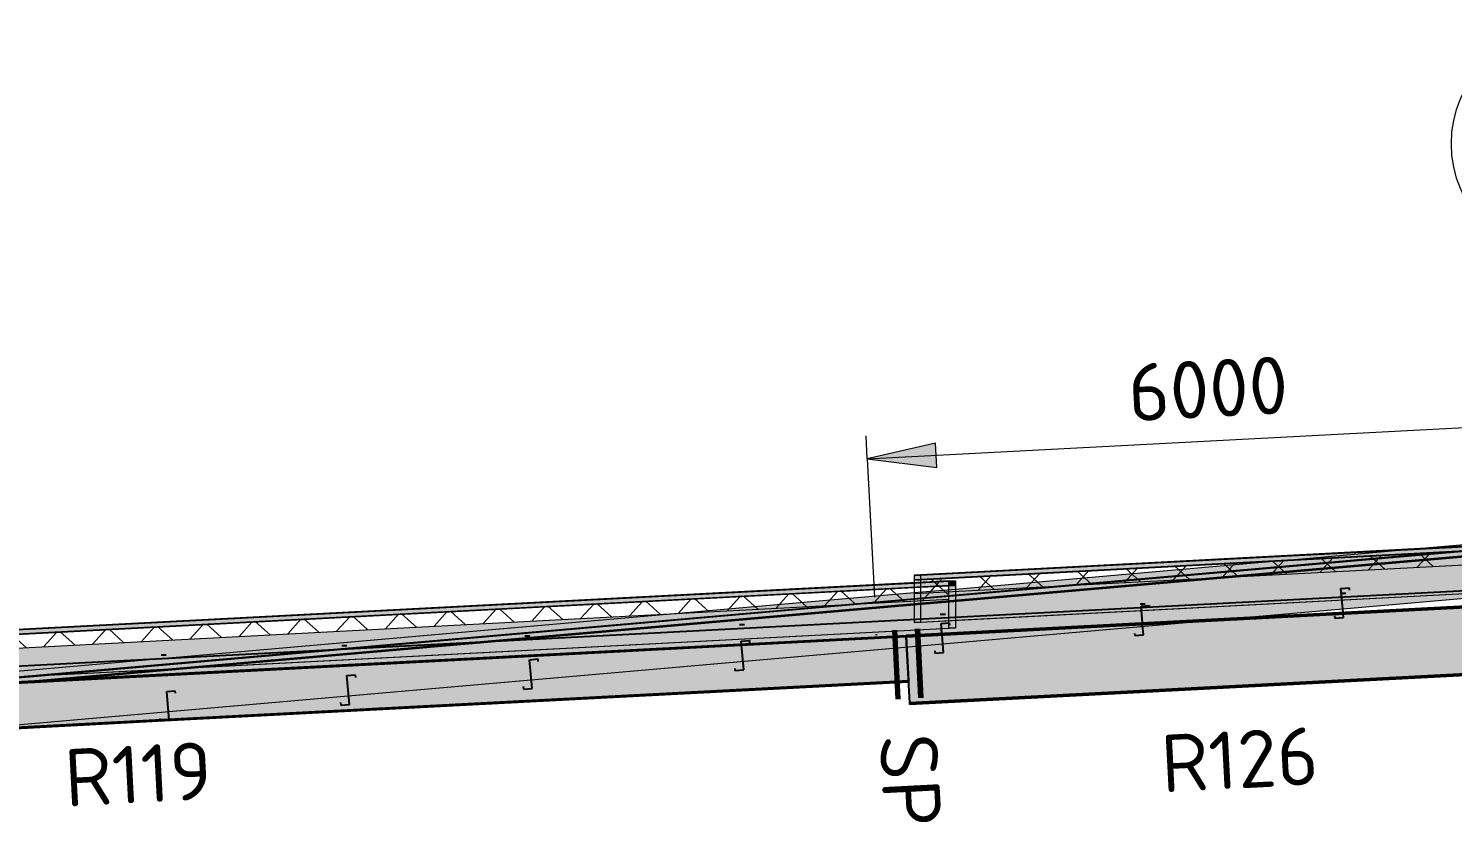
# Model space of a CAD drawing. Header units: millimetres. Extents: x 632 to 645312, y -3890 to 22200.
# Drawn here: x 289351 to 301715, y 15310 to 22200 of the extents above; entities that cross this region are included whole.
import ezdxf

# ---------------------------------------------------------------- set-up
doc = ezdxf.new("R2010")
doc.units = ezdxf.units.MM
doc.linetypes.add('Dash', pattern=[7, 5, -2])
for name, color, linetype, lineweight in [('A-010-D_DIM', 211, 'Continuous', 13), ('A-010-D_DIM-200', 211, 'Continuous', 13), ('A-010-M_LINE', 90, 'Continuous', 13), ('A-270-M_ROOF', 132, 'Continuous', 13), ('S-280-A_STRUCT_FRAME', 2, 'Continuous', 18), ('S-280-M_STRUCT_FRAME', 12, 'Continuous', 13), ('Z-000-T_TEXT', 131, 'Continuous', 25), ('Z-033_T_GRIDREF', 31, 'Continuous', 13)]:
    doc.layers.add(name, color=color, linetype=linetype, lineweight=lineweight)
doc.styles.add('ISOCPEUR_2', font='isocpeur.ttf', dxfattribs={"height": 499.9999999999995})
doc.dimstyles.new('2_5___Arrow___Transparent', dxfattribs={"dimscale": 304.8, "dimtxt": 497.9905879051574, "dimasz": 1.968503937007874, "dimexe": 0.6561679790026247, "dimexo": 1.049868766404199, "dimgap": 0.1640419947506562, "dimtad": 1, "dimdec": 0, "dimzin": 0, "dimdsep": 46, "dimtxsty": 'ISOCPEUR_2', "dimsah": 1, "dimcen": 0.09, "dimadec": 0, "dimazin": 0, "dimtfac": 1, "dimtdec": 4, "dimtix": 1, "dimtmove": 0, "dimatfit": 3, "dimfxl": 1, "dimtvp": 1, "dimtolj": 1, "dimtzin": 0, "dimlwd": 18, "dimlwe": 18, "dimarcsym": 2})

# ---------------------------------------------------------------- blocks, each defined once
blk = doc.blocks.new('Roof Gutters2 - Roof Gutters-1883888-S6_501-SECTION A12')
at = {"layer": 'A-270-M_ROOF', "lineweight": 5, "transparency": 33554432}
h = blk.add_hatch(color=253, dxfattribs=at)
h.paths.add_polyline_path([(4539204.510552888, 16023.43442142719), (4539204.760486561, 16023.4562877903), (4539201.902106021, 16073.39720377404)])
h.paths.add_polyline_path([(4543816.057019794, 16477.0834504814), (4545238.669295981, 16551.35490536321), (4558000.718191197, 17667.88950705729), (4557996.360404071, 17717.69924196277), (4544355.289060211, 16524.26014102774)])
h = blk.add_hatch(color=253, dxfattribs=at)
h.paths.add_polyline_path([(4539204.683239048, 16020.1267515787), (4539204.933172722, 16020.14861794181), (4539201.902106021, 16073.39720377547)])
h.paths.add_polyline_path([(4543816.057019754, 16477.08345047927), (4545332.850034341, 16556.27187436244), (4558001.006688364, 17664.59196935891), (4557996.360404048, 17717.69924196222), (4544355.289060212, 16524.26014102917)])
at = {"layer": 'A-270-M_ROOF', "color": 53, "lineweight": 5}
for p, q in [((4552974.270941609, 17278.3233467862), (4557351.154323731, 17661.25102429653)), ((4557350.234006618, 17661.17050698208), (4552974.89285522, 17278.37775717684)), ((4558000.718191197, 17667.88950705727), (4552984.28694105, 17229.00864131251)), ((4558001.006688363, 17664.59196935888), (4552984.28694105, 17225.68586338263)), ((4557322.430987655, 17658.73805800985), (4552993.681026877, 17280.02150920374)), ((4557321.510670539, 17658.65754069532), (4552994.302940489, 17280.07591959444)), ((4552639.328551422, 17249.01968470907), (4544957.016264589, 16576.90444994587)), ((4552639.328551422, 17249.01968470912), (4544957.936557792, 16576.98496516834)), ((4552639.328551422, 17249.01968471043), (4544985.738854367, 16579.41735093989)), ((4544986.659147568, 16579.49786616229), (4552639.328551422, 17249.01968471055)), ((4552639.328551423, 17198.82869283201), (4546394.449982285, 16652.47261293687)), ((4552639.328551422, 17195.50591490213), (4546488.630720644, 16657.3895819361)), ((4552994.302940489, 17280.07591959444), (4552639.328551422, 17249.01968470907)), ((4552993.681026877, 17280.02150920374), (4552639.328551422, 17249.01968470912)), ((4552974.89285522, 17278.37775717684), (4552639.328551422, 17249.01968471043)), ((4552639.328551422, 17249.01968471055), (4552974.270941609, 17278.3233467862)), ((4552984.28694105, 17229.00864131251), (4552639.328551423, 17198.82869283201)), ((4552984.28694105, 17225.68586338263), (4552639.328551422, 17195.50591490213)), ((4535941.961839067, 15788.1893866456), (4544986.659147568, 16579.49786616229)), ((4544985.738854367, 16579.41735093989), (4535941.961839067, 15788.18938664557)), ((4544957.936557792, 16576.98496516834), (4535941.961839088, 15788.18938664616)), ((4544957.016264589, 16576.90444994587), (4535941.961839089, 15788.1893866462)), ((4546394.449982285, 16652.47261293687), (4535946.319626217, 15738.37965174068)), ((4546488.630720644, 16657.3895819361), (4535946.608123382, 15735.08211404229))]:
    blk.add_line(p, q, dxfattribs=at)
blk = doc.blocks.new('Roof Gutters3 - Roof Gutters-1885272-S6_501-SECTION A12')
at = {"layer": 'A-270-M_ROOF', "lineweight": 5, "transparency": 33554432}
h = blk.add_hatch(color=253, dxfattribs=at)
h.paths.add_polyline_path([(4539201.777456441, 16075.78477007932), (4539202.027390115, 16075.80663644243), (4539199.169009573, 16125.74755242624)])
h.paths.add_polyline_path([(4542325.462518108, 16399.26279327747), (4543748.074794294, 16473.53424815935), (4557996.152158955, 17720.07949460635), (4557991.794371817, 17769.88922951102), (4543967.977380116, 16542.96422337598)])
h = blk.add_hatch(color=253, dxfattribs=at)
h.paths.add_polyline_path([(4539202.06668032, 16070.24491035296), (4539202.316613994, 16070.26677671606), (4539201.777456441, 16075.78477007928)])
h.paths.add_polyline_path([(4543748.074794296, 16473.53424815943), (4543905.813656801, 16481.76944688911), (4557996.63534924, 17714.55660474161), (4557996.152158955, 17720.0794946063), (4544355.289060211, 16526.65861275816)])
h = blk.add_hatch(color=253, dxfattribs=at)
h.paths.add_polyline_path([(4539204.245748168, 16028.50655104231), (4539204.49568184, 16028.52841740542), (4539202.06668032, 16070.244910353)])
h.paths.add_polyline_path([(4543905.813656801, 16481.76944688908), (4545094.248318645, 16543.81500409729), (4558000.275796724, 17672.94609958231), (4557996.63534924, 17714.55660474161), (4544355.289060211, 16521.09344922121)])
at = {"layer": 'A-270-M_ROOF', "color": 53, "lineweight": 5}
for p, q in [((4557045.882637495, 17687.13267606184), (4555910.568021147, 17587.80551759613)), ((4557045.882637498, 17687.13267606201), (4555910.56802115, 17587.80551759631)), ((4557991.794371816, 17769.889229511), (4557045.882637495, 17687.13267606184)), ((4557991.794371817, 17769.88922951092), (4557045.882637498, 17687.13267606201)), ((4557282.835046781, 17659.4485433349), (4557995.997941179, 17721.84221184195)), ((4558000.275796724, 17672.94609958234), (4552999.168849456, 17235.40593661597)), ((4558000.275796724, 17672.94609958228), (4552999.168849455, 17235.40593661591)), ((4557404.066635475, 17662.71355992716), (4552999.168849455, 17277.3349396603)), ((4557353.721809606, 17660.0851679392), (4552999.168849455, 17279.11114920301)), ((4557246.327820057, 17654.47836531705), (4552999.168849456, 17282.90010319732)), ((4552999.168849455, 17284.67631273995), (4557195.982994189, 17651.84997332915)), ((4555823.715968536, 17580.20694758883), (4552999.168849456, 17333.09109507459)), ((4555823.71596854, 17580.20694758899), (4552999.168849455, 17333.09109507446)), ((4555910.568021147, 17587.80551759613), (4555823.715968536, 17580.20694758883)), ((4555910.56802115, 17587.80551759631), (4555823.71596854, 17580.20694758899)), ((4557195.982994189, 17651.84997332915), (4557282.835046781, 17659.4485433349)), ((4557333.179872649, 17662.07693532274), (4557246.327820057, 17654.47836531705)), ((4552999.168849456, 17333.09109507459), (4552639.328551423, 17301.60914831695)), ((4552999.168849455, 17333.09109507446), (4552639.328551423, 17301.60914831682)), ((4552639.328551423, 17301.60914831695), (4543459.221304711, 16498.45383427831)), ((4552639.328551423, 17301.60914831682), (4543459.221304716, 16498.45383427854)), ((4544831.488740006, 16570.09689585762), (4552639.328551422, 17253.19436598227)), ((4552639.328551422, 17251.41815643963), (4544881.833580902, 16572.72528916035)), ((4552639.328551422, 17247.62920244533), (4544989.227602509, 16578.3320945872)), ((4552639.328551422, 17245.85299290261), (4545039.572443407, 16580.96048789008)), ((4552639.328551422, 17203.92398985828), (4546228.007105251, 16643.00604509821)), ((4552639.328551422, 17203.92398985823), (4546228.007105252, 16643.00604509828)), ((4552639.328551422, 17253.19436598227), (4552999.168849455, 17284.67631273995)), ((4552999.168849456, 17282.90010319732), (4552639.328551422, 17251.41815643963)), ((4552999.168849455, 17279.11114920301), (4552639.328551422, 17247.62920244533)), ((4552999.168849455, 17277.3349396603), (4552639.328551422, 17245.85299290261)), ((4552999.168849456, 17235.40593661597), (4552639.328551422, 17203.92398985828)), ((4552999.168849455, 17235.40593661591), (4552639.328551422, 17203.92398985823)), ((4544989.227602509, 16578.3320945872), (4535942.082566482, 15786.8094666607)), ((4545039.572443407, 16580.96048789008), (4535942.236784258, 15785.046749425)), ((4546228.007105251, 16643.00604509821), (4535945.877231742, 15743.43624426575)), ((4546228.007105252, 16643.00604509828), (4535945.877231742, 15743.4362442657))]:
    blk.add_line(p, q, dxfattribs=at)
blk = doc.blocks.new('25021-APA-ZZ-ZZ-M3-AR-000001_V3_rvt-4-S6_501-SECTION A12')
at = {"layer": 'A-270-M_ROOF', "lineweight": 5, "transparency": 33554432}
h = blk.add_hatch(color=254, dxfattribs=at)
h.paths.add_polyline_path([(4538554.614295132, 15673.47575411507), (4538754.614295133, 15673.47575411507), (4538754.614295133, 15620.69131632253), (4544111.542229524, 16089.36178190661), (4539214.666894683, 15833.70670175456), (4539220.276677471, 15708.2285215585), (4538555.619104604, 15673.52821300541)])
h.paths.add_polyline_path([(4535942.136107291, 15374.63135847265), (4538554.614295133, 15603.19358361738), (4538554.614295132, 15673.47575411507), (4535942.136107291, 15537.08401962355), (4535942.136107291, 15424.58815896221)])
h.paths.add_polyline_path([(4545011.037205091, 16539.47073505818), (4552570.458785818, 16934.13149278123), (4552571.590048583, 16934.19055351961), (4555538.368048871, 17089.07950118398), (4558204.866218476, 17322.3678623368), (4558203.437831826, 17693.65623458889), (4545050.967959282, 16542.96422337598)])
h = blk.add_hatch(color=9, dxfattribs=at)
h.paths.add_polyline_path([(4539204.093175486, 16031.42896273838), (4539204.343109161, 16031.45082910149), (4539202.006417993, 16071.39918861588)])
h.paths.add_polyline_path([(4543872.947384152, 16480.05357115324), (4545050.967959287, 16542.96422337598), (4557996.534672273, 17675.55455367988), (4557996.534672273, 17715.70734718162), (4544355.289060211, 16522.25299975453)])
at = {"layer": 'A-270-M_ROOF', "transparency": 33554432}
for points in [[(4552639.328551423, 17417.02134137599), (4558260.83520383, 17710.50776804482), (4558260.83520383, 17750.56266188474), (4552639.328551423, 17457.07623521591)], [(4532462.388992693, 16297.90533413252), (4552940.47769531, 17367.02126022768), (4552940.47769531, 17407.07615406759), (4532462.388992693, 16337.96022797244)]]:
    blk.add_hatch(color=9, dxfattribs=at).paths.add_polyline_path(points)
at = {"layer": 'A-270-M_ROOF', "lineweight": 5, "transparency": 33554432}
for color, points in [(9, [(4552698.019705572, 17417.02126022776), (4558319.527912261, 17710.50776804482), (4558260.83520383, 17710.50776804482), (4552639.328551423, 17417.02134137599)]), (254, [(4552639.328551423, 17046.51357335675), (4558260.83520383, 17340.0000000256), (4558260.835203831, 17590.34308652513), (4552639.328551423, 17296.85665985624), (4552639.328551423, 17218.67897113656)]), (9, [(4532462.388992694, 16297.90533413252), (4532521.080147021, 16297.90533413255), (4552999.168849456, 17367.02126022768), (4552940.47769531, 17367.02126022767), (4535492.473846378, 16456.09939323331)]), (254, [(4552698.019705572, 17046.51349220853), (4558319.527912261, 17340.0000000256), (4558260.83520383, 17340.00000002559), (4552639.328551423, 17046.51357335675)]), (9, [(4552940.47769531, 17367.02126022768), (4552999.168849456, 17367.02126022768), (4552999.168849456, 17407.07615406759), (4552940.47769531, 17407.07615406759)]), (254, [(4552940.47769531, 16996.51349220845), (4552999.168849456, 16996.51349220845), (4552999.168849456, 17367.02126022768), (4552940.47769531, 17367.02126022768), (4552940.47769531, 17218.67897113656)]), (254, [(4532462.388992693, 15927.3975661133), (4532587.384270857, 15933.92329439348), (4532577.374296298, 16140.67704377541), (4534946.364851739, 16264.35682504766), (4534958.616998171, 16057.72013452175), (4552940.47769531, 16996.51349220845), (4552940.477695311, 17246.85657870791), (4532462.388992693, 16177.74065261274)])]:
    blk.add_hatch(color=color, dxfattribs=at).paths.add_polyline_path(points)
at = {"layer": 'A-270-M_ROOF', "lineweight": 5}
h = blk.add_hatch(dxfattribs=at)
h.set_pattern_fill('FP_22', angle=224.9999999999842, style=0, pattern_type=2)
h.set_pattern_definition([(47.98899999998419, (4553363.171821402, -1.258682459592819e-06), (-222.9049043784134, 200.781980277241), []), (137.9889999999841, (4553363.171821402, -1.258682459592819e-06), (-200.7819802772412, -222.9049043784133), [])])
h.paths.add_polyline_path([(4552639.328551424, 17296.85665985627), (4558260.83520383, 17590.3430865251), (4558260.83520383, 17710.50776804482), (4552639.328551423, 17417.02134137599)])
h = blk.add_hatch(dxfattribs=at)
h.set_pattern_fill('FP_22', angle=224.9999999999614, style=0, pattern_type=2)
h.set_pattern_definition([(47.98899999996138, (4553363.171821402, -3.070104867219925e-06), (-222.9049043783335, 200.7819802773297), []), (137.9889999999614, (4553363.171821402, -3.070104867219925e-06), (-200.7819802773298, -222.9049043783334), [])])
h.paths.add_polyline_path([(4532462.388992694, 16177.74065261277), (4552940.47769531, 17246.85657870788), (4552940.47769531, 17367.02126022768), (4532462.388992693, 16297.90533413253)])
at = {"layer": 'A-270-M_ROOF', "lineweight": 5, "transparency": 33554432}
h = blk.add_hatch(color=254, dxfattribs=at)
h.paths.add_polyline_path([(4532462.388992694, 15927.3975661133), (4532521.080147021, 15927.39756611333), (4532587.543807806, 15930.8674875149), (4532587.384270857, 15933.92329439348), (4532577.374296298, 15933.40069566)])
h.paths.add_polyline_path([(4534957.316415156, 16054.58809799549), (4552999.168849456, 16996.51349220845), (4552940.47769531, 16996.51349220845), (4534957.156878207, 16057.64390487299)])
at = {"layer": 'A-270-M_ROOF', "color": 53, "lineweight": 5}
for p, q in [((4557951.838258281, 17734.43061490734), (4552639.328551422, 17457.07623521588)), ((4558260.835203829, 17710.5077680448), (4552639.328551422, 17417.02134137596)), ((4552639.328551422, 17417.02134137596), (4558260.835203829, 17710.5077680448)), ((4552698.019705571, 17457.07615406765), (4558010.520888587, 17734.43008875052)), ((4552639.328551423, 17296.85665985624), (4558260.83520383, 17590.34308652511)), ((4552698.019705571, 17417.02126022774), (4557314.310025224, 17658.02756586157)), ((4557314.310025224, 17658.02756586157), (4552698.019705571, 17417.02126022774)), ((4552984.283036887, 17237.03935684514), (4558000.02090198, 17675.85955925809)), ((4557996.534672272, 17675.55455367986), (4552984.28303694, 17237.03935684948)), ((4552984.28303694, 17277.19215035121), (4557393.228621886, 17662.92490713631)), ((4552639.328551422, 17457.07623521588), (4552639.328551422, 17417.02134137596)), ((4552639.328551422, 17457.07623521588), (4552698.019705569, 17457.07615406759)), ((4552698.019705569, 17420.08547669999), (4552698.019705569, 17457.07615406759)), ((4552940.47769531, 17407.07615406757), (4532462.388992692, 16337.96022797242)), ((4552940.47769531, 17367.02126022766), (4532462.388992692, 16297.90533413251)), ((4532462.388992692, 16297.9053341325), (4552940.47769531, 17367.02126022765)), ((4532521.080147021, 16337.96022797245), (4552639.328551422, 17388.28968434042)), ((4532521.080147021, 16297.90533413253), (4552639.328551422, 17348.23479050052)), ((4552639.328551422, 17348.23479050051), (4532521.080147021, 16297.90533413253)), ((4558204.866218471, 17322.36786233643), (4535942.13610729, 15374.63135847262)), ((4552639.328551422, 17417.02134137596), (4552639.328551422, 17046.51357335673)), ((4552639.328551422, 17417.02134137596), (4552698.019705569, 17417.02126022768)), ((4552698.019705569, 17417.02126022768), (4552639.328551422, 17417.02134137596)), ((4552639.328551422, 17388.28968434042), (4552999.168849456, 17407.07615406762)), ((4552639.328551422, 17348.23479050052), (4552999.168849456, 17367.02126022771)), ((4552999.168849456, 17367.02126022771), (4552639.328551422, 17348.23479050051)), ((4552639.328551422, 17046.51357335673), (4558260.835203829, 17340.00000002557)), ((4552698.019705569, 17417.02126022768), (4552698.019705569, 17420.08547669999)), ((4552698.019705569, 17394.41795622478), (4552698.019705569, 17417.02126022768)), ((4552698.019705569, 17354.36306238487), (4552698.019705569, 17394.41795622478)), ((4552698.019705569, 17351.29892644269), (4552698.019705569, 17354.36306238486)), ((4552698.019705569, 17254.15449534775), (4552698.019705569, 17351.29892644269)), ((4552940.47769531, 17367.02126022765), (4552940.47769531, 17407.07615406757)), ((4552940.47769531, 17407.07615406757), (4552999.168849455, 17407.07615406757)), ((4552940.47769531, 16996.51349220843), (4552940.47769531, 17367.02126022766)), ((4552940.47769531, 17367.02126022766), (4552999.168849455, 17367.02126022766)), ((4552999.168849455, 17367.02126022765), (4552940.47769531, 17367.02126022765)), ((4552999.168849455, 17407.07615406757), (4552999.168849455, 17367.02126022765)), ((4552999.168849455, 17367.02126022766), (4552999.168849455, 17280.50163146826)), ((4558203.437831825, 17333.93919373544), (4552999.168849455, 17062.23582282174)), ((4532462.388992693, 16177.74065261275), (4552940.47769531, 17246.85657870789)), ((4545028.733847663, 16581.17178416714), (4552639.328551422, 17247.01254343594)), ((4546166.823668648, 16640.58894807622), (4552639.328551422, 17206.85974993459)), ((4552639.328551422, 17206.85974993421), (4546166.823668611, 16640.5889480726)), ((4552639.328551422, 17247.01254343594), (4552984.28303694, 17277.19215035121)), ((4552639.328551422, 17206.85974993459), (4552984.283036887, 17237.03935684514)), ((4552984.28303694, 17237.03935684948), (4552639.328551422, 17206.85974993421)), ((4552698.019705569, 17203.96350346919), (4552698.019705569, 17252.14735407185)), ((4552698.019705569, 17200.64072553932), (4552698.019705569, 17203.96350346919)), ((4552698.019705569, 17046.51349220844), (4552698.019705569, 17200.64072553932)), ((4552999.168849455, 17278.49449019227), (4552999.168849455, 17230.3106395897)), ((4552999.168849455, 17230.3106395897), (4552999.168849455, 17226.98786165983)), ((4552999.168849455, 17226.98786165983), (4552999.168849455, 17062.23582282175)), ((4532462.388992692, 15927.39756611328), (4552940.47769531, 16996.51349220843)), ((4552999.168849456, 16996.51349220848), (4546466.608820949, 16655.46291536341)), ((4552683.133893002, 17046.51351279005), (4552639.328551422, 17046.51357335673)), ((4552698.019705569, 17046.51349220844), (4552683.133893002, 17046.51351279005)), ((4552999.168849455, 17062.23582282174), (4552698.019705571, 17046.51349220851)), ((4552984.283036887, 16996.51349220843), (4552940.47769531, 16996.51349220843)), ((4552999.168849455, 16996.51349220843), (4552984.283036887, 16996.51349220843)), ((4552999.168849455, 17062.23582282174), (4552999.168849455, 16996.51349220843)), ((4535942.13610729, 15786.19749186501), (4545028.733847663, 16581.17178416714)), ((4535945.622336998, 15746.34970394146), (4546166.823668648, 16640.58894807622)), ((4546166.823668611, 16640.5889480726), (4535945.622336998, 15746.34970394109)), ((4545006.706170797, 16579.24461215624), (4544949.815806402, 16576.27449148237)), ((4546372.428082587, 16650.54594636418), (4545006.706170797, 16579.24461215624)), ((4546466.608820949, 16655.46291536341), (4546372.428082587, 16650.54594636418))]:
    blk.add_line(p, q, dxfattribs=at)
for name in ['Roof Gutters3 - Roof Gutters-1885272-S6_501-SECTION A12', 'Roof Gutters2 - Roof Gutters-1883888-S6_501-SECTION A12']:
    blk.add_blockref(name, (0, 0), dxfattribs=at)
blk = doc.blocks.new('NRP_Framing-Steel-Purlin Z - P916 - EZ250-24-4038567-S6_501-SECTION A12')
at = {"layer": 'S-280-M_STRUCT_FRAME', "color": 1, "lineweight": 25}
for p, q in [((4549300.661255882, 16723.02260963276), (4549371.391079444, 16729.21066736769)), ((4549322.450191569, 16473.97393510983), (4549300.661255882, 16723.02260963276)), ((4549371.391079444, 16729.21066736769), (4549373.308505785, 16707.2943840097)), ((4549244.821968175, 16489.26638201916), (4549246.739394516, 16467.35009866117)), ((4549246.739394516, 16467.35009866117), (4549322.450191569, 16473.97393510983))]:
    blk.add_line(p, q, dxfattribs=at)
blk = doc.blocks.new('NRP_Framing-Steel-Purlin Z - P914 - EZ250-15-V40-S6_501-SECTION A12')
at = {"layer": 'S-280-M_STRUCT_FRAME', "color": 150, "lineweight": 25}
for p, q in [((4551138.083203998, 16883.7762002069), (4551208.813027562, 16889.96425794183)), ((4551159.872139685, 16634.72752568396), (4551138.083203998, 16883.7762002069)), ((4551208.813027562, 16889.96425794183), (4551210.556142416, 16870.04036398002)), ((4551082.461805649, 16647.52948584806), (4551084.161342632, 16628.1036892353)), ((4551084.161342632, 16628.1036892353), (4551159.872139685, 16634.72752568396))]:
    blk.add_line(p, q, dxfattribs=at)
blk = doc.blocks.new('NRP_Framing-Steel-Purlin Z - P916 - EZ250-24-4052208-S6_501-SECTION A12')
at = {"layer": 'S-280-M_STRUCT_FRAME', "color": 1, "lineweight": 25}
blk.add_line((4549258.26019574, 16929.7973479699), (4549302.052661367, 16929.82092687485), dxfattribs=at)
blk = doc.blocks.new('NRP_Framing-Steel-Purlin Z - P916 - EZ250-24-4052253-S6_501-SECTION A12')
at = {"layer": 'S-280-M_STRUCT_FRAME', "color": 1, "lineweight": 25}
blk.add_line((4551122.824908617, 17027.14975572463), (4551166.614650183, 17027.17333316288), dxfattribs=at)
blk = doc.blocks.new('NRP_Framing-Steel-Purlin Z - P916 - EZ250-24-4052254-S6_501-SECTION A12')
at = {"layer": 'S-280-M_STRUCT_FRAME', "color": 1, "lineweight": 25}
blk.add_line((4552867.095123886, 17118.22136297904), (4552910.899208866, 17118.24494814012), dxfattribs=at)
blk = doc.blocks.new('NRP_Framing-Steel-Purlin Z - P916 - EZ250-24-4052255-S6_501-SECTION A12')
at = {"layer": 'S-280-M_STRUCT_FRAME', "color": 1, "lineweight": 25}
blk.add_line((4554601.340797692, 17208.76957019176), (4554645.109738585, 17208.79313643043), dxfattribs=at)
blk = doc.blocks.new('NRP_Framing-Steel-Purlin Z - P916 - EZ250-24-4052256-S6_501-SECTION A12')
at = {"layer": 'S-280-M_STRUCT_FRAME', "color": 1, "lineweight": 25}
blk.add_line((4556345.611012963, 17299.84117744617), (4556389.394297268, 17299.86475140768), dxfattribs=at)
blk = doc.blocks.new('NRP_Framing-Steel-Purlin Z - P916 - EZ250-24-4052787-S6_501-SECTION A12')
at = {"layer": 'S-280-M_STRUCT_FRAME', "color": 1, "lineweight": 25}
blk.add_line((4547670.002913102, 16846.87146745139), (4547713.768779121, 16846.89503203448), dxfattribs=at)
blk = doc.blocks.new('NRP_Framing-Steel-Purlin Z - P916 - EZ250-24-4052838-S6_501-SECTION A12')
at = {"layer": 'S-280-M_STRUCT_FRAME', "color": 1, "lineweight": 25}
blk.add_line((4546101.706134204, 16764.98776213107), (4546145.482006727, 16765.0113321019), dxfattribs=at)
blk = doc.blocks.new('NRP_Framing-Steel-Purlin C - P946 - EC250-24-4049812-S6_501-SECTION A12')
at = {"layer": 'S-280-M_STRUCT_FRAME', "color": 1, "lineweight": 25}
blk.add_line((4534952.360582975, 16149.51323050739), (4558308.675975018, 17368.89503529299), dxfattribs=at)
blk.add_line((4534952.360582975, 16149.51323050739), (4558308.675975018, 17368.89503529299), dxfattribs=at)
blk = doc.blocks.new('NRP_Framing-Steel-Purlin Z - P914 - EZ250-15-4110111-S6_501-SECTION A12')
at = {"layer": 'S-280-M_STRUCT_FRAME', "color": 150, "lineweight": 25}
for p, q in [((4556345.392129864, 17339.35669869738), (4556416.121953427, 17345.54475643231)), ((4556363.519593026, 17132.15884663064), (4556345.392129864, 17339.35669869738)), ((4556416.121953427, 17345.54475643231), (4556417.865068282, 17325.6208624705)), ((4556289.770731513, 17103.10998433855), (4556291.470268497, 17083.68418772579)), ((4556291.470268497, 17083.68418772579), (4556367.18106555, 17090.30802417445)), ((4556367.18106555, 17090.30802417445), (4556364.810293288, 17117.40607513381))]:
    blk.add_line(p, q, dxfattribs=at)
at = {"layer": 'S-280-M_STRUCT_FRAME', "color": 150, "linetype": 'Dash', "lineweight": 25}
blk.add_line((4556364.805969547, 17117.45549573016), (4556363.523916769, 17132.1094260343), dxfattribs=at)
blk = doc.blocks.new('NRP_Framing-Steel-Purlin Z - P914 - EZ250-15-4038685-S6_501-SECTION A12')
at = {"layer": 'S-280-M_STRUCT_FRAME', "color": 150, "lineweight": 25}
for p, q in [((4554609.622487909, 17187.49653253389), (4554680.352311472, 17193.68459026881)), ((4554622.416553803, 17041.25969020759), (4554609.622487909, 17187.49653253389)), ((4554680.352311472, 17193.68459026881), (4554682.095426327, 17173.76069630701)), ((4554554.001089559, 16951.24981817505), (4554555.700626543, 16931.82402156229)), ((4554631.411423597, 16938.44785801095), (4554623.707254064, 17026.50691871076)), ((4554555.700626543, 16931.82402156229), (4554631.411423597, 16938.44785801095))]:
    blk.add_line(p, q, dxfattribs=at)
at = {"layer": 'S-280-M_STRUCT_FRAME', "color": 150, "linetype": 'Dash', "lineweight": 25}
blk.add_line((4554623.702930322, 17026.55633930711), (4554622.420877545, 17041.21026961125), dxfattribs=at)
blk = doc.blocks.new('NRP_Framing-Steel-Purlin Z - P914 - EZ250-15-4038686-S6_501-SECTION A12')
at = {"layer": 'S-280-M_STRUCT_FRAME', "color": 150, "lineweight": 25}
for p, q in [((4552873.852845954, 17035.63636637039), (4552944.582669517, 17041.82442410531)), ((4552881.313514577, 16950.36053378453), (4552873.852845954, 17035.63636637039)), ((4552944.582669517, 17041.82442410531), (4552946.325784371, 17021.90053014351)), ((4552895.641781641, 16786.58769184745), (4552882.604214839, 16935.60776228771)), ((4552818.231447604, 16799.38965201156), (4552819.930984587, 16779.9638553988)), ((4552819.930984587, 16779.9638553988), (4552895.641781641, 16786.58769184745))]:
    blk.add_line(p, q, dxfattribs=at)
at = {"layer": 'S-280-M_STRUCT_FRAME', "color": 150, "linetype": 'Dash', "lineweight": 25}
blk.add_line((4552882.599891097, 16935.65718288405), (4552881.31783832, 16950.31111318819), dxfattribs=at)
blk = doc.blocks.new('Grid - NRP_Grid-Head-320187-S6_501-SECTION A12')
at = {"layer": 'Z-033_T_GRIDREF'}
blk.add_circle((4578304.614304855, 21200.00000002554), 1000, dxfattribs=at)
blk = doc.blocks.new('DIMBLOCK15-S6_501-SECTION A12')
at = {"layer": 'A-010-D_DIM-200', "lineweight": 18}
for points in [[(302625.5765738469, 18778.53361799888), (302020.8619083045, 18852.78324267317), (302031.935797683, 18641.48084582178)], [(296633.7993653221, 18464.51788048485), (297238.5140308635, 18390.26825581056), (297227.4401414851, 18601.57065266194)]]:
    blk.add_hatch(color=256, dxfattribs=at).paths.add_polyline_path(points)
for p, q in [((302625.5765738459, 18778.53361799886), (302615.1093825949, 18978.25952494967)), ((302625.5765738469, 18778.53361799888), (302020.8619083045, 18852.78324267317)), ((302020.8619083045, 18852.78324267317), (302031.935797683, 18641.48084582178)), ((296633.7993653221, 18464.51788048485), (302625.5765738469, 18778.53361799888)), ((302031.935797683, 18641.48084582178), (302625.5765738469, 18778.53361799888)), ((302625.5765738459, 18778.53361799886), (302688.4247983247, 17579.31805635128)), ((296633.7993653212, 18464.51788048484), (296623.3321740702, 18664.24378743566)), ((297227.4401414851, 18601.57065266194), (296633.7993653221, 18464.51788048485)), ((297238.5140308635, 18390.26825581056), (297227.4401414851, 18601.57065266194)), ((296633.7993653221, 18464.51788048485), (297238.5140308635, 18390.26825581056)), ((296633.7993653212, 18464.51788048484), (296696.6475896463, 17265.30232176559))]:
    blk.add_line(p, q, dxfattribs=at)
at = {"layer": 'A-010-D_DIM-200', "color": 0, "lineweight": 18, "insert": (298885.1761726402, 19286.70048446636), "char_height": 499.9999999999998, "width": 1700.829392537614, "attachment_point": 1, "rotation": 3.00000000053892, "line_spacing_factor": 1.149209049011902, "style": 'ISOCPEUR_2'}
blk.add_mtext('6000', dxfattribs=at)
blk = doc.blocks.new('NRP_Splice _v3_ - NRP_Splice-3209833-S6_501-SECTION A12')
at = {"layer": 'Z-000-T_TEXT', "lineweight": 70}
for p, q in [((4539288.990608482, 16326.40401985216), (4539320.392182217, 15727.22629899894)), ((4539320.392182217, 15727.22629899894), (4539288.990608482, 16326.40401985216)), ((4539089.26470153, 16315.93682860659), (4539120.666275267, 15716.75910775337)), ((4539089.26470153, 16315.93682860659), (4539120.666275267, 15716.75910775337))]:
    blk.add_line(p, q, dxfattribs=at)

msp = doc.modelspace()

# ---------------------------------------------------------------- hatches: boundary and pattern name
at = {"layer": 'S-280-M_STRUCT_FRAME', "lineweight": 5}
for points in [[(296972.6717233574, 16919.3703974032), (302705.6959658135, 17218.67897113598), (302705.6959658135, 17233.49912725183), (296971.9000988184, 16934.15026870061)], [(297002.5148238372, 16347.7488887844), (302705.6959658144, 16645.49941973621), (302705.6959658135, 17218.67897113599), (296972.6717233695, 16919.37039740378), (296992.5307335826, 16538.98641586804)], [(283595.3265875364, 16224.87397115981), (296972.10875165, 16923.24631729868), (296971.5404606042, 16934.13149278123), (283594.758978975, 16235.74607418628), (283595.1961093759, 16227.37317942116)], [(283615.1802784214, 15844.59187740373), (296991.9624425443, 16542.96422337644), (296971.9000988174, 16923.23542399369), (283595.447184654, 16222.56402681344), (283599.0687199635, 16153.19631887644)], [(297003.2864483781, 16332.96901727871), (302705.6959658135, 16630.6792636203), (302705.6959658135, 16645.49941973616), (297002.5148238372, 16347.74888857613)], [(283615.748569469, 15833.70670175456), (296992.5307335826, 16532.07904789343), (296991.9624425359, 16542.96422337598), (283615.1802784214, 15844.59187723711)]]:
    msp.add_hatch(color=256, dxfattribs=at).paths.add_polyline_path(points)

# ---------------------------------------------------------------- linework, layer by layer
at = {"layer": 'A-010-M_LINE', "lineweight": 25}
msp.add_line((296713.9184552096, 16935.75457529673), (296713.3950956482, 16945.74087064429), dxfattribs=at)
at = {"layer": 'S-280-M_STRUCT_FRAME', "lineweight": 25}
for p, q in [((302705.6959658135, 17233.49912725181), (296971.9000988165, 16934.15026870059)), ((302705.6959658135, 17218.67897113596), (296972.6717233565, 16919.37039740317)), ((283594.7582964888, 16235.75914664233), (296971.5404606024, 16934.1314927812)), ((283595.3265875354, 16224.87397115978), (296972.108751649, 16923.24631729865)), ((296971.5404606014, 16934.1314927812), (296972.108751649, 16923.24631729865)), ((296972.6717233565, 16919.37039740317), (296971.9000988156, 16934.15026870059)), ((296972.1087516574, 16923.2463172991), (296991.9624425434, 16542.96422337641)), ((297002.5148238475, 16347.74888857668), (296972.6717233676, 16919.37039740375)), ((302705.6959658125, 16645.49941973613), (297002.5148238363, 16347.7488885761)), ((302705.6959658125, 16630.67926362028), (297003.2864483772, 16332.96901727868)), ((283615.1802784214, 15844.59187723709), (296991.962442534, 16542.96422337596)), ((290534.4852935839, 16194.91871366128), (296992.5307335816, 16532.0790478934)), ((296991.962442534, 16542.96422337596), (296992.5307335816, 16532.0790478934)), ((297003.2864483772, 16332.96901727868), (297002.5148238363, 16347.7488885761)), ((283615.748569468, 15833.70670175453), (290531.6622973476, 16194.77133124301))]:
    msp.add_line(p, q, dxfattribs=at)

# ---------------------------------------------------------------- block references
at = {"color": 10, "lineweight": 5}
msp.add_blockref('25021-APA-ZZ-ZZ-M3-AR-000001_V3_rvt-4-S6_501-SECTION A12', (-4255598.918325214, 0), dxfattribs=at)
at = {"layer": 'S-280-M_STRUCT_FRAME', "color": 1, "linetype": 'Dash', "lineweight": 25}
msp.add_blockref('NRP_Framing-Steel-Purlin C - P946 - EC250-24-4049812-S6_501-SECTION A12', (-4255598.918325214, 0), dxfattribs=at)
at = {"layer": 'S-280-M_STRUCT_FRAME', "color": 150, "linetype": 'Dash', "lineweight": 25}
for name in ['NRP_Framing-Steel-Purlin Z - P914 - EZ250-15-4110111-S6_501-SECTION A12', 'NRP_Framing-Steel-Purlin Z - P914 - EZ250-15-4038685-S6_501-SECTION A12', 'NRP_Framing-Steel-Purlin Z - P914 - EZ250-15-4038686-S6_501-SECTION A12']:
    msp.add_blockref(name, (-4255598.918325214, 0), dxfattribs=at)
at = {"layer": 'S-280-M_STRUCT_FRAME', "color": 1, "lineweight": 25}
for name, p in [('NRP_Framing-Steel-Purlin Z - P916 - EZ250-24-4052255-S6_501-SECTION A12', (-4255598.918325214, 0)), ('NRP_Framing-Steel-Purlin Z - P916 - EZ250-24-4052256-S6_501-SECTION A12', (-4255598.918325214, 0)), ('NRP_Framing-Steel-Purlin Z - P916 - EZ250-24-4052254-S6_501-SECTION A12', (-4255598.918325214, 0)), ('NRP_Framing-Steel-Purlin Z - P916 - EZ250-24-4052253-S6_501-SECTION A12', (-4255598.918325214, 0)), ('NRP_Framing-Steel-Purlin Z - P916 - EZ250-24-4052787-S6_501-SECTION A12', (-4255598.918325214, 0)), ('NRP_Framing-Steel-Purlin Z - P916 - EZ250-24-4052208-S6_501-SECTION A12', (-4255598.918325214, 0)), ('NRP_Framing-Steel-Purlin Z - P916 - EZ250-24-4052838-S6_501-SECTION A12', (-4255598.918325214, 0)), ('NRP_Framing-Steel-Purlin Z - P916 - EZ250-24-4038567-S6_501-SECTION A12', (-4255598.918325214, 0)), ('NRP_Framing-Steel-Purlin Z - P916 - EZ250-24-4038567-S6_501-SECTION A12', (-4257184.262567763, -138.6996490082447)), ('NRP_Framing-Steel-Purlin Z - P916 - EZ250-24-4038567-S6_501-SECTION A12', (-4258749.682916346, -275.6561831620153))]:
    msp.add_blockref(name, p, dxfattribs=at)
at = {"layer": 'S-280-M_STRUCT_FRAME', "color": 150, "lineweight": 25}
msp.add_blockref('NRP_Framing-Steel-Purlin Z - P914 - EZ250-15-V40-S6_501-SECTION A12', (-4255598.918325214, 0), dxfattribs=at)
at = {"layer": 'Z-000-T_TEXT', "lineweight": 70}
msp.add_blockref('NRP_Splice _v3_ - NRP_Splice-3209833-S6_501-SECTION A12', (-4242220.259433956, 663.8947508024361), dxfattribs=at)
at = {"layer": 'Z-033_T_GRIDREF'}
msp.add_blockref('Grid - NRP_Grid-Head-320187-S6_501-SECTION A12', (-4275598.918339085, 0), dxfattribs=at)

# ---------------------------------------------------------------- texts
at = {"layer": 'S-280-A_STRUCT_FRAME', "lineweight": 13, "char_height": 499.9999999999995, "attachment_point": 1, "style": 'ISOCPEUR_2'}
for s, insert, width, rotation in [('R126', (299171.3473992785, 16070.17465662092), 1651.476249999998, 2.988573202974225), ('R119', (289651.1328481035, 15946.08927688261), 1523.206249999999, 2.9885732029742242)]:
    msp.add_mtext(s, dxfattribs=dict(at, insert=insert, width=width, rotation=rotation))
at = {"layer": 'Z-000-T_TEXT', "insert": (297237.7576924302, 16090.8538965973), "char_height": 499.9999999999998, "width": 962.0249999999996, "attachment_point": 1, "rotation": 272.999999999133, "style": 'ISOCPEUR_2'}
msp.add_mtext('SP', dxfattribs=at)

# ---------------------------------------------------------------- dimensions: what is measured, and where the dimension line sits
at = {"layer": 'A-010-D_DIM', "lineweight": 18}
dim = msp.add_linear_dim(base=(302625.5765738461, 18778.53361799887), p1=(296713.3950956473, 16945.74087064429), p2=(302705.1723043257, 17259.75660522997), angle=3.000000000538764, dimstyle='2_5___Arrow___Transparent', override={"dimpost": '<>', "dimfxl": 6000.000000000467}, dxfattribs=at)
dim.commit()
dim.dimension.update_dxf_attribs({"geometry": 'DIMBLOCK15-S6_501-SECTION A12', "text_midpoint": (299613.9871827079, 18921.11460966808)})

doc.saveas('drawing.dxf')
